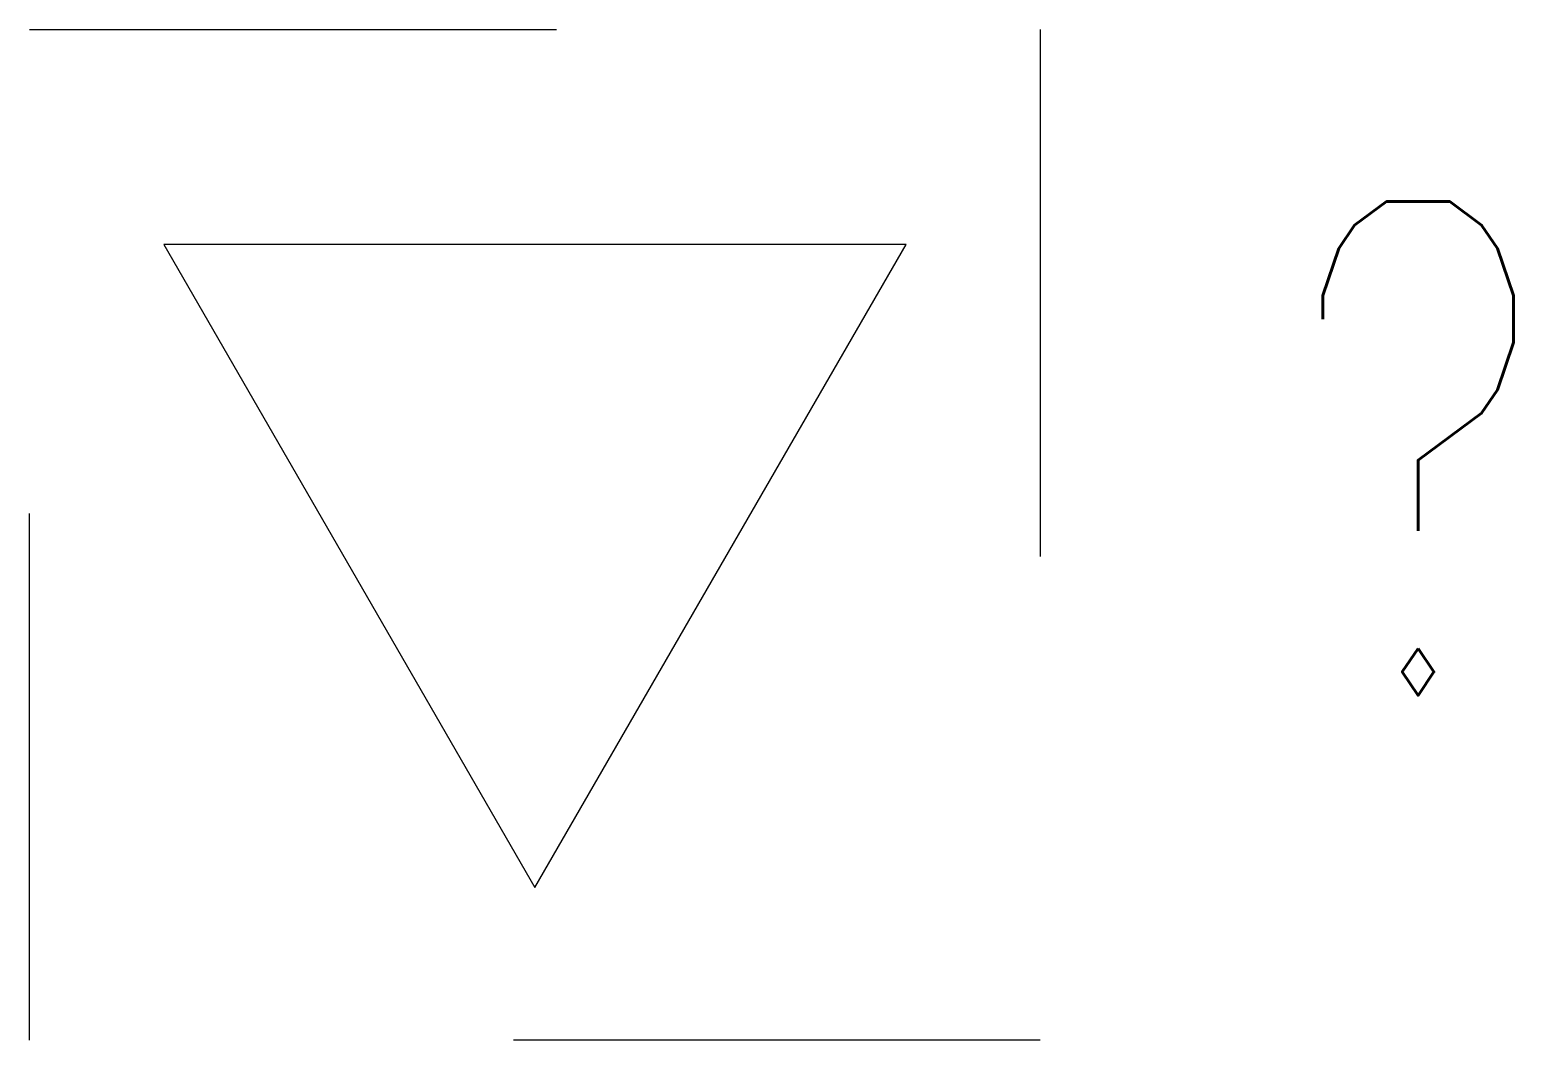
# Model space of a CAD drawing. Extents: x -0.096 to 0.186, y 0 to 0.192.
import ezdxf
from ezdxf.enums import TextEntityAlignment as Align

# ---------------------------------------------------------------- set-up
doc = ezdxf.new("R2010")
doc.units = 0
doc.header["$MEASUREMENT"] = 0
doc.linetypes.add('HIDDEN4', pattern=[0.09375, 0.0625, -0.03125])
doc.layers.get('0').update_dxf_attribs({"linetype": 'CONTINUOUS'})
doc.layers.add('T-BLKA', color=4, linetype='CONTINUOUS')
doc.styles.add('BRA-ATT', font='romans.shx', dxfattribs={"width": 0.75})

msp = doc.modelspace()

# ---------------------------------------------------------------- linework, layer by layer
at = {"linetype": 'HIDDEN4'}
for p, q in [((-0.09592, 0.19184), (0.09592, 0.19184)), ((-0.09592, 0), (-0.09592, 0.19184)), ((0.09592, 0.19184), (0.09592, 0)), ((0.09592, 0), (-0.09592, 0))]:
    msp.add_line(p, q, dxfattribs=at)
for p, q in [((0.07048, 0.15107), (-0.07048, 0.15107)), ((-0.07048, 0.15107), (0, 0.029)), ((0, 0.029), (0.07048, 0.15107))]:
    msp.add_line(p, q)

# ---------------------------------------------------------------- texts
at = {"layer": 'T-BLKA', "style": 'BRA-ATT', "width": 0.75}
msp.add_attdef('?', text='', height=0.09375, dxfattribs=at).set_placement((0.16764, 0.11234), align=Align.MIDDLE)

doc.saveas('drawing.dxf')
